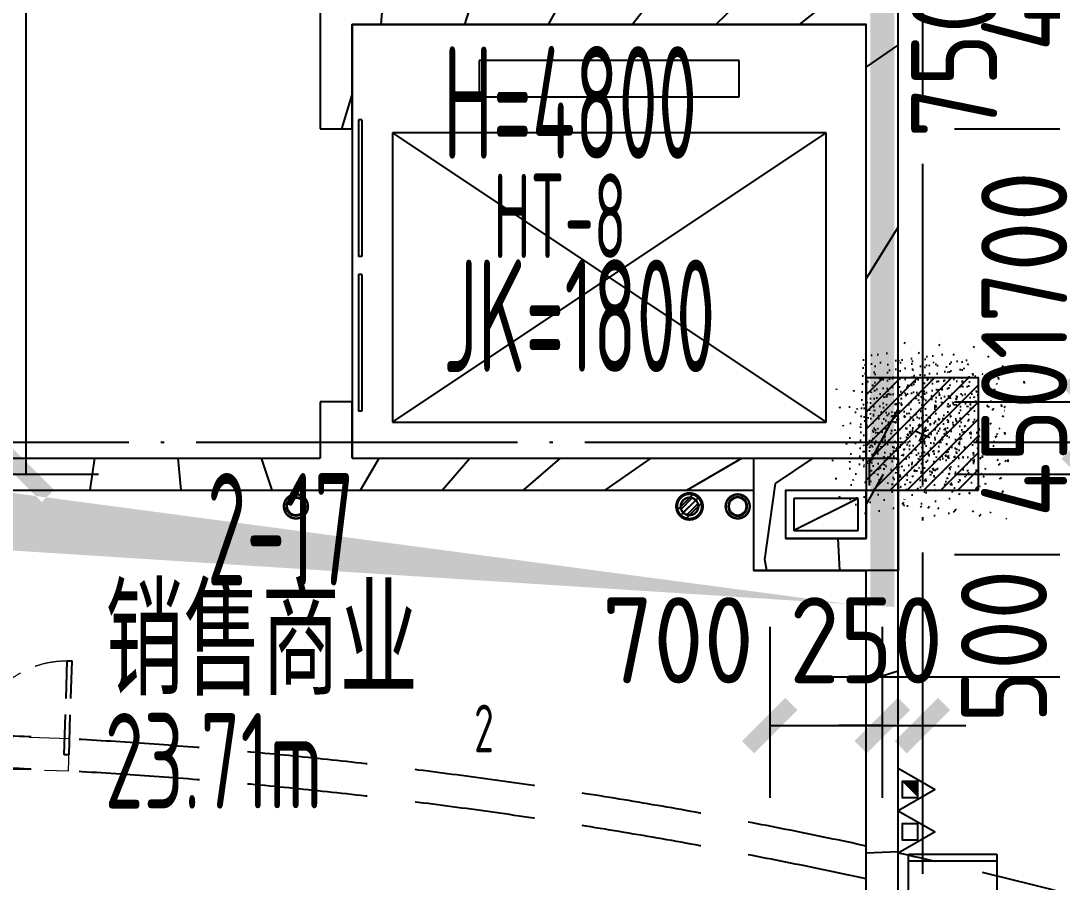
# Model space of a CAD drawing. Header units: inches. Extents: x 0 to 1813292486, y 0 to 3473589894.
# Drawn here: x 600509471 to 600515895, y 3473209678 to 3473215042 of the extents above; entities that cross this region are included whole.
import ezdxf
from ezdxf.enums import TextEntityAlignment as Align
from ezdxf.xclip import XClip

# ---------------------------------------------------------------- set-up
doc = ezdxf.new("R2010")
doc.units = ezdxf.units.IN
doc.header["$LTSCALE"] = 1000
doc.header["$MEASUREMENT"] = 0
doc.header["$XCLIPFRAME"] = 2
for name, pattern in [('AX-MALL-GIRD-200$0$DOTE', [2.4200000000000004, 2, -0.2, 0.02, -0.2]), ('AX-MALL-WALL-P02-QT$0$DASH', [0.35, 0.25, -0.1]), ('AX-MALL-WALL-P02-QT$0$DOTE', [2.4200000000000004, 2, -0.2, 0.02, -0.2]), ('PX-MALL-P02-LG$0$CONTINOUS', [0])]:
    doc.linetypes.add(name, pattern=pattern)
for name, color, linetype in [('A-Anno-Note', 241, 'Continuous'), ('AX-MALL-DIM-P02$0$A-Anno-Dims', 3, 'Continuous'), ('AX-MALL-DIM-P02$0$A-Detl-Thin', 131, 'Continuous'), ('AX-MALL-DTKD-P01~P02$0$A-Anno-Note', 241, 'Continuous'), ('AX-MALL-DTKD-P03~PRF$0$A-Flor-Patt', 163, 'Continuous'), ('AX-MALL-GIRD-200$0$A-Grid', 222, 'AX-MALL-GIRD-200$0$DOTE'), ('AX-MALL-P02-200$0$A-Anno-Note', 241, 'Continuous'), ('AX-MALL-WALL-P02$0$A-Anno-Note', 241, 'Continuous'), ('AX-MALL-WALL-P02$0$A-Flor-Patt', 163, 'Continuous'), ('AX-MALL-WALL-P02-QT$0$_T_S__T_ELEV_A-STRS', 7, 'Continuous'), ('AX-MALL-WALL-P02-QT$0$A-Detl-Patt', 8, 'Continuous'), ('AX-MALL-WALL-P02-QT$0$A-Detl-Thin', 131, 'Continuous'), ('AX-MALL-WALL-P02-QT$0$A-Fixt', 81, 'Continuous'), ('AX-MALL-WALL-P02-QT$0$A-Strs', 151, 'Continuous'), ('AX-MALL-WALL-P02-QT$0$A-Wall', 2, 'Continuous'), ('AX-MALL-WALL-P02-QT$0$A-Wall-Patt', 13, 'Continuous'), ('AX-MALL-WALL-P02-QT$0$A-Wind', 4, 'Continuous'), ('AX-MALL-WORD-P02$0$A-Anno-Note', 241, 'Continuous'), ('AX-MALL-WORD-P02$0$A-Spac-Iden', 231, 'Continuous'), ('AX-MALL-ZTKD-P02$0$A-Anno-Note', 241, 'Continuous'), ('MX-MALL-P02-LG$0$M-VT-DUCT-FLG', 40, 'Continuous'), ('MX-MALL-P02-LG$0$M-VT-DUCT-KED', 170, 'Continuous'), ('MX-MALL-P02-LG$0$M-VT-DUCT-SAD', 90, 'Continuous'), ('PX-MALL-P02-LG$0$P-Drain-Fldr', 4, 'Continuous'), ('PX-MALL-P02-LG$0$P-Drain-Fldr-ARCH', 161, 'Continuous'), ('PX-MALL-P02-LG$0$P-Drain-Fldr-W100', 4, 'Continuous'), ('PX-MALL-P02-LG$0$P-Drain-Fldr-W50', 4, 'Continuous'), ('PX-MALL-P02-LG$0$P-Exsh', 31, 'Continuous'), ('PX-MALL-P02-LG$0$P-Pipe-Risr', 7, 'Continuous'), ('PX-MALL-P02-LG$0$P-Pipe-Risr-Arch', 6, 'Continuous'), ('PX-MALL-P02-LG$0$P-Pipe-Risr-W100', 6, 'Continuous'), ('PX-MALL-P02-LG$0$P-Pipe-Risr-W50', 6, 'Continuous'), ('PX-MALL-P02-LG$0$P-Sewr-Pipe', 123, 'PX-MALL-P02-LG$0$CONTINOUS'), ('SX-MALL-WALL-L-1F~2F$0$S-COLU', 30, 'Continuous'), ('SX-MALL-WALL-L-1F~2F$0$S-PATT-WALL', 83, 'Continuous'), ('SX-MALL-WALL-L-1F~2F$0$单形心', 4, 'Continuous')]:
    doc.layers.add(name, color=color, linetype=linetype)
doc.layers.add('AX-MALL-WALL-P02-QT$0$M-AUX-TO-ARCH', color=1, linetype='Continuous', plot=False)
doc.layers.add('MX-MALL-P02-LG$0$M-AUX-TO-ARCH', color=1, linetype='Continuous', plot=False)
doc.styles.add('AX-MALL-DIM-P02$0$_TCH_DIM_T3', font='gbenor.shx')
doc.styles.add('AX-MALL-DTKD-P03~PRF$0$STANDARD', font='gbenor.shx', dxfattribs={"bigfont": 'gbcbig.shx'})
doc.styles.add('AX-MALL-WORD-P02$0$_TCH_SPACE', font='gbenor.shx', dxfattribs={"bigfont": 'gbcbig.shx'})
doc.styles.add('AX-MALL-WORD-P02$0$STANDARD', font='gbenor.shx', dxfattribs={"bigfont": 'gbcbig.shx'})
doc.styles.add('PX-MALL-P02-LG$0$jzfz', font='gbenor.shx', dxfattribs={"bigfont": 'gbcbig.shx'})
doc.dimstyles.new('AX-MALL-DIM-P02$0$_TCH_ARCH&&180', dxfattribs={"dimtxt": 535.5, "dimasz": 270, "dimexe": 450, "dimexo": 450, "dimgap": 137.25, "dimtad": 1, "dimdec": 0, "dimzin": 0, "dimdsep": 46, "dimtxsty": 'AX-MALL-DIM-P02$0$_TCH_DIM_T3', "dimblk": 'AX-MALL-DIM-P02$0$_ArchTick', "dimcen": 0.09, "dimclrt": 7, "dimazin": 2, "dimtfac": 1, "dimtdec": 0, "dimtix": 1, "dimtmove": 2, "dimatfit": 3, "dimfxl": 500, "dimtolj": 1, "dimtzin": 0, "dimarcsym": 0})
pattern_1 = [(45, (0, 359.0227), (-353.55353201463, 353.55353201463), [])]

# ---------------------------------------------------------------- blocks, each defined once
blk = doc.blocks.new('AX-MALL-WORD-P02')
at = {"layer": 'AX-MALL-WORD-P02$0$A-Anno-Note', "style": 'AX-MALL-WORD-P02$0$STANDARD', "width": 0.6}
for s, height, rotation, p in [('HT-8', 525, 339.5681613091696, (600320435.9583402, 3473096836.207002)), ('2-17', 700, 339.5681613092015, (600318054.2766058, 3473095547.977502))]:
    blk.add_text(s, height=height, rotation=rotation, dxfattribs=at).set_placement(p)
at = {"layer": 'AX-MALL-WORD-P02$0$A-Anno-Note', "style": 'AX-MALL-WORD-P02$0$STANDARD'}
blk.add_text('销售商业', height=675.177304964539, rotation=339.5681613092015, dxfattribs=at).set_placement((600317222.479614, 3473095127.981428))
at = {"layer": 'AX-MALL-WORD-P02$0$A-Spac-Iden', "style": 'AX-MALL-WORD-P02$0$_TCH_SPACE', "width": 0.7}
for s, height, p in [('23.71m', 595, (600316972.2839303, 3473094468.645682)), ('2', 297.5, (600319250.3938844, 3473093993.480292))]:
    blk.add_text(s, height=height, rotation=339.5681613091017, dxfattribs=at).set_placement(p)
blk = doc.blocks.new('AX-MALL-GIRD-200')
at = {"layer": 'AX-MALL-GIRD-200$0$A-Grid'}
for p, q in [((600354402.324564, 3473180360.198888), (600315672.785615, 3473076396.471807)), ((600218521.0220362, 3473133579.090285), (600576417.0261351, 3473000252.327003))]:
    blk.add_line(p, q, dxfattribs=at)
blk = doc.blocks.new('AX-MALL-WALL-P02-QT$0$tj')
at = {"layer": 'AX-MALL-WALL-P02-QT$0$A-Detl-Patt'}
h = blk.add_hatch(dxfattribs=at)
h.set_pattern_fill('STEEL', color=256, scale=100.0000000000001, angle=50.43183869082386)
h.set_pattern_definition([(75.00000000004839, (-14278.19445574284, 156289.8254051208), (-153.3407249234246, 41.08752340989569), []), (75.00000000004839, (-14317.88195610046, 156358.5661673546), (-153.3407249234246, 41.08752340989569), [])])
edge = h.paths.add_edge_path()
edge.add_line((88101.273016572, 47666.64152574539), (87883.93542659283, 47459.84604215622))
edge.add_line((87883.93542659283, 47459.84604215622), (91571.54751467705, 43584.64122533798))
edge.add_arc((262949.389629302, 558937.705083496), 543101.4133620498, 251.6057364187558, 260.0288666978238)
edge.add_arc((172180.8466627672, -2862.146247219684), 27099.9982179492, 64.7128659603706, 96.9316049602786, ccw=False)
edge.add_arc((262948.9730309481, 558936.3205539446), 543099.9677998082, 261.6155114784545, 271.7251478115656)
edge.add_line((279298.9759148359, 16082.51663446426), (279298.9759315252, 16382.65274763107))
edge.add_arc((262948.9742454757, 558936.3204835369), 542799.9676941936, 261.62020364125146, 271.7261014454634, ccw=False)
edge.add_arc((172180.8456921196, -2862.14609140989), 27400.00151046549, 64.80631838577902, 96.83815911678944)
edge.add_arc((262949.394896181, 558937.7037490648), 542801.4137571028, 251.6136389015772, 260.02417327084333, ccw=False)
edge.add_line((91737.26096642017, 43845.69257831573), (88101.273016572, 47666.64152574539))
blk = doc.blocks.new('AX-MALL-WALL-P02-QT$0$1')
at = {"layer": 'AX-MALL-WALL-P02-QT$0$A-Detl-Patt', "linetype": 'AX-MALL-WALL-P02-QT$0$DASH', "extrusion": (0, 0, -1)}
for p, q in [((108521.714856267, -109072.1955194473), (108772.1514668465, -108543.5117721558)), ((108548.8268431425, -109085.0384221077), (108799.2634540796, -108556.3546748161)), ((108799.2634540796, -108556.3546748161), (108772.1514668465, -108543.5117721558)), ((108521.714856267, -109072.1955194473), (108548.8268431425, -109085.0384221077)), ((109579.0823497772, -109573.0687398911), (109829.5189602375, -109044.3849935532)), ((109606.1943365335, -109585.9116430283), (109856.6309474707, -109057.2278962135)), ((109829.5189602375, -109044.3849935532), (109856.6309474707, -109057.2278962135)), ((109606.1943365335, -109585.9116430283), (109579.0823497772, -109573.0687398911))]:
    blk.add_line(p, q, dxfattribs=at)
at = {"layer": 'AX-MALL-WALL-P02-QT$0$A-Detl-Patt', "linetype": 'AX-MALL-WALL-P02-QT$0$DASH', "lineweight": 13, "extrusion": (0, 0, -1)}
blk.add_lwpolyline([(-108799.1811138391, -108556.5284986496, 0.4067224467930122), (-109063.9545964003, -109329.0535812378, 0.4067224466732205), (-109829.4366202354, -109044.5588169098)], format="xyb", dxfattribs=at)
at = {"layer": 'AX-MALL-WALL-P02-QT$0$A-Detl-Patt', "linetype": 'AX-MALL-WALL-P02-QT$0$DASH', "lineweight": 13}
blk.add_lwpolyline([(108478.905179143, -109162.5688095093), (109563.3846606016, -109676.2849311829), (109649.0040137768, -109495.538351059), (108564.524532795, -108981.8222289085)], close=True, dxfattribs=at)
blk = doc.blocks.new('SX-MALL-WALL-L-1F~2F$0$BANWANG_XINGXIN')
at = {"color": 0}
for points in [[(0.7071067811865476, 0.7071067811865475), (-0.7071067811865477, -0.7071067811865475)], [(-0.7071067811865475, 0.7071067811865476), (0.7071067811865474, -0.7071067811865477)]]:
    blk.add_lwpolyline(points, dxfattribs=at)
blk = doc.blocks.new('SX-MALL-WALL-L-1F~2F')
at = {"layer": 'SX-MALL-WALL-L-1F~2F$0$S-PATT-WALL'}
h = blk.add_hatch(dxfattribs=at)
h.set_pattern_fill('钢筋混凝土', color=256, scale=15, pattern_type=2)
h.set_pattern_definition([(24.56816131876918, (600332447.0324386, 3473132809.948584), (-31.18316060756021, 68.21004687377882), []), (29.56816131876925, (600332447.0324386, 3473132809.948584), (97.53445422577846, -46.37920049590846), [11.25, -123.75]), (334.5681613187692, (600332447.0324386, 3473132809.948584), (19.88439775835759, 112.9961142864107), [9, -99]), (80.01956131876923, (600332455.1603098, 3473132806.083651), (117.4189029535321, 66.61682170576017), [9.5610285, -105.1713168]), (25.75236131876919, (600332457.5052236, 3473132838.061228), (141.3476152674957, -79.15081590010527), [16.87499999999951, -185.624999999996]), (76.20376131876925, (600332469.2841873, 3473132831.465319), (182.3878362713222, 87.98253900728311), [14.3415432, -157.75695]), (330.7523613187692, (600332457.5052236, 3473132838.061228), (182.387767611897, 87.98268144025062), [13.49999999999975, -148.499999999996]), (0.5681613187692669, (600332468.9433496, 3473132825.796674), (62.82047321120105, -87.84980446922418), [11.25, -123.75]), (305.5681613187692, (600332468.9433496, 3473132825.796674), (72.17288940056439, 89.18848105901375), [9, -99]), (51.01956131876926, (600332474.1783843, 3473132818.475854), (134.9933625470349, 1.33857134020591), [9.5610285, -105.1713168]), (17.06816131876921, (600332447.0324386, 3473132809.948584), (19.14085714793764, 46.15589493924091), [0.75, -97.8, 0.75, -100.5, 0.75, -99.375]), (347.0681613187692, (600332447.0324386, 3473132809.948584), (57.63084699394109, 41.66442757030211), [0.75, -57.3, 0.75, -95.55, 0.75, -37.875]), (307.0681613187692, (600332415.6868402, 3473132821.625739), (73.85474001336534, -31.12342331039777), [0.75, -37.5, 0.75, -117, 0.75, -155.25]), (297.0681613187692, (600332401.630518, 3473132826.862131), (87.2164167648191, -16.46683781742514), [0.75, -48.75, 0.75, -77.69999999999999, 0.75, -110.25])])
h.paths.add_polyline_path([(600322762.7271254, 3473094425.855729), (600323007.0921074, 3473095081.817431), (600322351.1304046, 3473095326.182414), (600322106.7654226, 3473094670.220711)])
at = {"layer": 'SX-MALL-WALL-L-1F~2F$0$S-COLU'}
blk.add_lwpolyline([(600322762.7271254, 3473094425.855729), (600323007.0921074, 3473095081.817431), (600322351.1304046, 3473095326.182414), (600322106.7654226, 3473094670.220711)], close=True, dxfattribs=at)
at = {"layer": 'SX-MALL-WALL-L-1F~2F$0$单形心', "xscale": 50, "yscale": 50, "zscale": 50}
blk.add_blockref('SX-MALL-WALL-L-1F~2F$0$BANWANG_XINGXIN', (600322556.928765, 3473094876.019071), dxfattribs=at)
blk = doc.blocks.new('SX-MALL-WALL-L-2F~3F')
ref = blk.add_blockref('SX-MALL-WALL-L-1F~2F', (0, 0))
XClip(ref).set_block_clipping_path([(600349769.7341375, 3473074679.418533), (600357001.7302529, 3473071985.287766), (600356499.8725733, 3473070638.124951), (600359302.5086629, 3473069594.060767), (600362345.1765132, 3473077761.653201), (600381551.4312518, 3473070606.759726), (600391553.7259278, 3473066880.611454), (600387749.827644, 3473056669.608357), (600391632.1759799, 3473055223.319679), (600395635.5522461, 3473065969.791956), (600406982.2408491, 3473061742.817497), (600403058.8006672, 3473051210.921831), (600412723.2437257, 3473047610.6332), (600445093.3740637, 3473134503.466942), (600393055.2444371, 3473153889.197227), (600387463.4997383, 3473138878.984498), (600380158.3525343, 3473141600.366193), (600382830.751978, 3473148774.027779), (600388210.8522022, 3473146769.782572), (600390696.2253517, 3473153441.399696), (600277474.697425, 3473195619.741203), (600273446.9822528, 3473184807.934726), (600257129.111771, 3473190886.82031), (600241575.9633431, 3473149136.690594), (600258197.8999482, 3473142944.531458), (600255239.7303221, 3473135003.762026), (600263182.3271956, 3473132044.911624), (600260741.6763649, 3473125493.34496), (600269350.4970673, 3473122286.306632), (600271511.1407766, 3473128086.235537), (600286270.1853781, 3473122588.058336), (600284109.5416689, 3473116788.129431), (600282580.7823727, 3473112684.400902), (600291840.7574171, 3473109234.788475), (600290827.7957876, 3473106515.642598), (600293360.405141, 3473105572.171298), (600294731.2544166, 3473109252.0137), (600323175.4764534, 3473098655.706329), (600321336.3302773, 3473093718.790065), (600344750.773286, 3473084996.222976), (600341987.4689643, 3473077578.540671), (600344583.6790427, 3473076611.376234), (600346015.5062013, 3473080454.904757), (600351201.5612961, 3473078522.947055)])
blk = doc.blocks.new('SX-MALL-WALL-2F~3F')
blk.add_blockref('SX-MALL-WALL-L-2F~3F', (0, 0))
blk = doc.blocks.new('MX-MALL-P02-LG$0$YHJJ-P02')
at = {"layer": 'MX-MALL-P02-LG$0$M-AUX-TO-ARCH'}
for points in [[(-78709.12317574024, -63799.99999046326), (-78709.12317991257, -64499.99999380112), (-79609.12317752838, -64499.99999427795), (-79609.12317705154, -63799.99999332428)], [(-78909.12317597866, -63999.99999141693), (-78909.1231777668, -64299.99999523163), (-79409.12317824364, -64299.99999475479), (-79409.12317764759, -63999.99999046326)]]:
    blk.add_lwpolyline(points, close=True, dxfattribs=at)
at = {"layer": 'MX-MALL-P02-LG$0$M-VT-DUCT-FLG'}
blk.add_line((-78959.12317744654, -64049.99998991169), (-79359.12317737182, -64249.99999006115), dxfattribs=at)
at = {"layer": 'MX-MALL-P02-LG$0$M-VT-DUCT-KED'}
for p, q in [((-78959.12317744654, -64049.99998991169), (-79359.12317744654, -64049.99999006115)), ((-79359.12317744654, -64049.99999006115), (-79359.12317737182, -64249.99999006115)), ((-78959.12317737182, -64249.99998991169), (-78959.12317744654, -64049.99998991169)), ((-79359.12317737182, -64249.99999006115), (-78959.12317737182, -64249.99998991169))]:
    blk.add_line(p, q, dxfattribs=at)
blk = doc.blocks.new('MX-MALL-P02-LG')
at = {"layer": 'MX-MALL-P02-LG$0$M-VT-DUCT-SAD', "rotation": 339.5681613187875}
blk.add_blockref('MX-MALL-P02-LG$0$YHJJ-P02', (600418393.5374048, 3473127097.242905), dxfattribs=at)
blk = doc.blocks.new('AX-MALL-WALL-P02-QT$0$JB-AC(i)-Li')
for p, q in [((-275, 0), (275, 0)), ((-275, 0), (275, 0)), ((-275, -300), (-275, 0)), ((275, 0), (275, -300)), ((-275, -40), (275, -40)), ((275, -260), (-275, -260)), ((275, -300), (-275, -300))]:
    blk.add_line(p, q)
blk = doc.blocks.new('AX-MALL-WALL-P02-QT$0$$DORLIB2D$00000127')
at = {"color": 0}
for points in [[(-0.5333333333328483, 0.7948983154366971), (-0.5333333333328483, 0.690405644187237)], [(-0.03333333333284827, 0.7948983154366971), (-0.5333333333328483, 0.7948983154366971)], [(-0.03333333333284827, 0.7948983154366971), (-0.03333333333284827, 0.690405644187237)], [(0.5333333333328483, 0.7948983154366971), (0.03333333333284827, 0.7948983154366971)], [(0.03333333333284827, 0.7948983154366971), (0.03333333333284827, 0.690405644187237)], [(0.5333333333328483, 0.7948983154366971), (0.5333333333328483, 0.690405644187237)], [(-0.03333333333284827, 0.690405644187237), (-0.5333333333328483, 0.690405644187237)], [(0.5333333333328483, 0.690405644187237), (0.03333333333284827, 0.690405644187237)], [(0.5, 0.4999999999999858), (-0.5, 0.4999999999999858)]]:
    blk.add_lwpolyline(points, dxfattribs=at)
blk = doc.blocks.new('AX-MALL-WALL-P02-QT')
at = {"layer": 'AX-MALL-WALL-P02-QT$0$A-Wall-Patt'}
h = blk.add_hatch(dxfattribs=at)
h.set_pattern_fill('普通砖', color=256, scale=200, style=0)
h.set_pattern_definition(pattern_1)
h.paths.add_polyline_path([(600320092.9160457, 3473098621.845108), (600320120.4793059, 3473098504.863438), (600323119.1613752, 3473097387.766376), (600323216.5432014, 3473097458.202334), (600323188.9799416, 3473097575.184005), (600320190.2978721, 3473098692.281067)])
h = blk.add_hatch(dxfattribs=at)
h.set_pattern_fill('普通砖', color=256, scale=200, style=0)
h.set_pattern_definition(pattern_1)
h.paths.add_polyline_path([(600319967.970959, 3473098668.390817), (600319706.1513374, 3473097965.574713), (600319893.5689669, 3473097895.756146), (600320120.4793059, 3473098504.863438), (600320092.9160457, 3473098621.845108)])
h = blk.add_hatch(dxfattribs=at)
h.set_pattern_fill('普通砖', color=256, scale=200, style=0)
h.set_pattern_definition(pattern_1)
h.paths.add_polyline_path([(600314910.5045799, 3473097457.752581), (600314938.0678399, 3473097340.770911), (600319014.4012792, 3473095822.217094), (600319060.9469901, 3473095947.16218), (600318990.5110309, 3473096044.544007), (600315007.8864062, 3473097528.18854)])
h = blk.add_hatch(dxfattribs=at)
h.set_pattern_fill('普通砖', color=256, scale=200, style=0)
h.set_pattern_definition(pattern_1)
h.paths.add_polyline_path([(600322204.1739898, 3473094740.646709), (600322329.1190763, 3473094694.100998), (600323341.4882876, 3473097411.656623), (600323216.5432014, 3473097458.202334), (600323119.1613752, 3473097387.766376), (600322176.6107299, 3473094857.628379)])
h = blk.add_hatch(dxfattribs=at)
h.set_pattern_fill('普通砖', color=256, scale=200, style=0)
h.set_pattern_definition(pattern_1)
h.paths.add_polyline_path([(600319177.9286604, 3473095974.725441), (600319300.1111532, 3473096302.706297), (600319112.6935238, 3473096372.524863), (600318990.5110309, 3473096044.544007), (600319060.9469901, 3473095947.16218)])
h = blk.add_hatch(dxfattribs=at)
h.set_pattern_fill('普通砖', color=256, scale=200, style=0)
h.set_pattern_definition(pattern_1)
h.paths.add_polyline_path([(600319060.9469901, 3473095947.16218), (600319014.4012792, 3473095822.217094), (600321450.8304608, 3473094914.575732), (600321567.8121308, 3473094942.138992), (600321614.3578417, 3473095067.084078), (600319177.9286604, 3473095974.725441)])
h = blk.add_hatch(dxfattribs=at)
h.set_pattern_fill('普通砖', color=256, scale=200, style=0)
h.set_pattern_definition(pattern_1)
h.paths.add_polyline_path([(600321567.8121308, 3473094942.138992), (600321638.24809, 3473094844.757166), (600322106.7921635, 3473094670.21075), (600322204.1739898, 3473094740.646709), (600322176.6107299, 3473094857.628379), (600321614.3578417, 3473095067.084078)])
h = blk.add_hatch(dxfattribs=at)
h.set_pattern_fill('普通砖', color=256, scale=200, style=0)
h.set_pattern_definition(pattern_1)
h.paths.add_polyline_path([(600321276.2840449, 3473094446.031659), (600321533.5202404, 3473094563.630722), (600321638.24809, 3473094844.757166), (600321567.8121308, 3473094942.138992), (600321450.8304608, 3473094914.575732)])
h = blk.add_hatch(dxfattribs=at)
h.set_pattern_fill('普通砖', color=256, scale=200, style=0)
h.set_pattern_definition(pattern_1)
h.paths.add_polyline_path([(600322029.6275738, 3473094272.102636), (600322154.57266, 3473094225.556925), (600322329.1190759, 3473094694.100998), (600322204.1739899, 3473094740.646709), (600322106.7921635, 3473094670.21075), (600322002.0643139, 3473094389.084306)])
h = blk.add_hatch(dxfattribs=at)
h.set_pattern_fill('普通砖', color=256, scale=200, style=0)
h.set_pattern_definition(pattern_1)
h.paths.add_polyline_path([(600321533.5202404, 3473094563.630722), (600321276.2840449, 3473094446.031659), (600321932.2457476, 3473094201.666677), (600322029.6275738, 3473094272.102636), (600322002.0643139, 3473094389.084306)])
h = blk.add_hatch(dxfattribs=at)
h.set_pattern_fill('普通砖', color=256, scale=200, style=0)
h.set_pattern_definition(pattern_1)
h.paths.add_polyline_path([(600321031.9625825, 3473091519.725088), (600321147.9440298, 3473091523.411043), (600322154.57266, 3473094225.556925), (600322029.6275738, 3473094272.102636), (600321932.2457476, 3473094201.666677), (600320976.3641537, 3473091635.743719)])
at = {"layer": 'AX-MALL-WALL-P02-QT$0$_T_S__T_ELEV_A-STRS', "linetype": 'AX-MALL-WALL-P02-QT$0$DOTE', "const_width": 150}
blk.add_lwpolyline([(600234247.8536268, 3473153011.494684), (600262405.5662599, 3473142521.920496), (600259473.1864733, 3473134650.380063), (600277652.6965212, 3473127877.979127), (600276745.0551592, 3473125441.549947), (600276745.055159, 3473125441.549947), (600276046.8694955, 3473123567.373652), (600279607.804453, 3473122240.820894), (600279607.8044529, 3473122240.820893), (600286917.0919989, 3473119517.896807), (600286114.1784856, 3473117362.594068), (600305090.2134603, 3473110293.464231), (600303222.5668081, 3473105280.042639), (600316013.8200127, 3473100514.925489), (600314879.2683095, 3473097469.389009), (600322235.4102613, 3473094729.010282), (600324225.2394023, 3473100070.412719), (600344138.3625215, 3473092652.190045), (600342323.0797966, 3473087779.331682), (600442122.9674294, 3473050600.945104)], dxfattribs=at)
at = {"layer": 'AX-MALL-WALL-P02-QT$0$A-Detl-Thin', "linetype": 'AX-MALL-WALL-P02-QT$0$DASH', "ltscale": 3}
for points in [[(600314409.3437098, 3473095921.489123, -0.06080713246403797), (600321333.7759938, 3473092595.163023, -0.06080713246403797)], [(600314339.4930145, 3473095733.985203, -0.06119943913242091), (600321262.3373889, 3473092403.39662, -0.06080713246340474)], [(600321505.8799223, 3473092484.237134, -0.03501180593842317), (600325047.1537461, 3473089815.85148, -0.03501180593842317)]]:
    blk.add_lwpolyline(points, format="xyb", dxfattribs=at)
at = {"layer": 'AX-MALL-WALL-P02-QT$0$A-Strs'}
for p, q in [((600320782.2330538, 3473098018.235267), (600320703.6871668, 3473097807.390434)), ((600322300.3158514, 3473097452.704879), (600320782.2330538, 3473098018.235267)), ((600320119.1136805, 3473097785.05573), (600319490.746584, 3473096098.297067)), ((600322649.2516767, 3473096842.505085), (600320119.1136805, 3473097785.05573)), ((600320119.1136805, 3473097785.05573), (600322020.88458, 3473095155.746422)), ((600320703.6871668, 3473097807.390434), (600322221.7699646, 3473097241.860047)), ((600322221.7699646, 3473097241.860047), (600322300.3158514, 3473097452.704879)), ((600319490.746584, 3473096098.297067), (600322649.2516767, 3473096842.505085)), ((600322020.88458, 3473095155.746422), (600322649.2516767, 3473096842.505085)), ((600319490.746584, 3473096098.297067), (600322020.88458, 3473095155.746422))]:
    blk.add_line(p, q, dxfattribs=at)
at = {"layer": 'AX-MALL-WALL-P02-QT$0$A-Wall'}
for p, q in [((600319967.970959, 3473098668.390817), (600319706.1513374, 3473097965.574713)), ((600319893.5689669, 3473097895.756146), (600320120.4793059, 3473098504.863438)), ((600320120.4793059, 3473098504.863438), (600323119.1613752, 3473097387.766376)), ((600319706.1513374, 3473097965.574713), (600319893.5689669, 3473097895.756146)), ((600315007.8864062, 3473097528.18854), (600318990.5110309, 3473096044.544007)), ((600322176.6107299, 3473094857.628379), (600323119.1613752, 3473097387.766376)), ((600322329.1190763, 3473094694.100998), (600323341.4882876, 3473097411.656623)), ((600314938.0678399, 3473097340.770911), (600319014.4012792, 3473095822.217094)), ((600319112.6935238, 3473096372.524863), (600318990.5110309, 3473096044.544007)), ((600319300.1111532, 3473096302.706297), (600319112.6935238, 3473096372.524863)), ((600319177.9286604, 3473095974.725441), (600319300.1111532, 3473096302.706297)), ((600319177.9286604, 3473095974.725441), (600321614.3578417, 3473095067.084078)), ((600319014.4012792, 3473095822.217094), (600321450.8304608, 3473094914.575732)), ((600321614.3578417, 3473095067.084078), (600322176.6107299, 3473094857.628379)), ((600321276.2840449, 3473094446.031659), (600321450.8304608, 3473094914.575732)), ((600321533.5202404, 3473094563.630722), (600321638.24809, 3473094844.757166)), ((600321638.24809, 3473094844.757166), (600322106.7921635, 3473094670.21075)), ((600322154.57266, 3473094225.556925), (600322329.1190759, 3473094694.100998)), ((600322002.0643139, 3473094389.084306), (600322106.7921635, 3473094670.21075)), ((600321533.5202404, 3473094563.630722), (600322002.0643139, 3473094389.084306)), ((600321276.2840449, 3473094446.031659), (600321932.2457476, 3473094201.666677)), ((600320976.3641537, 3473091635.743719), (600321932.2457476, 3473094201.666677)), ((600321147.9440298, 3473091523.411043), (600322154.57266, 3473094225.556925))]:
    blk.add_line(p, q, dxfattribs=at)
at = {"layer": 'AX-MALL-WALL-P02-QT$0$A-Detl-Thin'}
for name in ['MX-MALL-P02-LG', 'SX-MALL-WALL-2F~3F']:
    blk.add_blockref(name, (0, 0), dxfattribs=at)
at = {"layer": 'AX-MALL-WALL-P02-QT$0$A-Detl-Thin', "rotation": 339.5681613091762}
blk.add_blockref('AX-MALL-WALL-P02-QT$0$tj', (600144118.6961328, 3473128496.287411), dxfattribs=at)
at = {"layer": 'AX-MALL-WALL-P02-QT$0$A-Fixt', "rotation": 339.5681613375581}
blk.add_blockref('AX-MALL-WALL-P02-QT$0$JB-AC(i)-Li', (600321819.7655984, 3473092359.34927), dxfattribs=at)
at = {"layer": 'AX-MALL-WALL-P02-QT$0$A-Wind'}
blk.add_blockref('AX-MALL-GIRD-200', (0, 0), dxfattribs=at)
at = {"layer": 'AX-MALL-WALL-P02-QT$0$A-Wind', "xscale": 1700, "yscale": -200, "zscale": 200, "rotation": 69.56816131716208}
blk.add_blockref('AX-MALL-WALL-P02-QT$0$$DORLIB2D$00000127', (600319503.1312453, 3473097134.140505), dxfattribs=at)
at = {"layer": 'AX-MALL-WALL-P02-QT$0$M-AUX-TO-ARCH', "rotation": 3.139067142896724}
blk.add_blockref('AX-MALL-WALL-P02-QT$0$1', (600201438.7368093, 3473198279.218567), dxfattribs=at)
blk = doc.blocks.new('AX-MALL-DTKD-P03~PRF')
at = {"layer": 'AX-MALL-DTKD-P03~PRF$0$A-Flor-Patt'}
blk.add_lwpolyline([(600319177.386788, 3473095974.928864), (600322176.0688578, 3473094857.831802), (600323118.6195033, 3473097387.969799), (600320119.9374335, 3473098505.06686)], close=True, dxfattribs=at)
at = {"layer": 'AX-MALL-DTKD-P03~PRF$0$A-Flor-Patt', "style": 'AX-MALL-DTKD-P03~PRF$0$STANDARD', "width": 0.6}
for s, p in [('H=4800', (600320358.4144843, 3473097524.546265)), ('JK=1800', (600319894.7771997, 3473096279.980452))]:
    blk.add_text(s, height=700, rotation=339.5681613090537, dxfattribs=at).set_placement(p)
blk = doc.blocks.new('AX-MALL-DTKD-P01~P02')
at = {"layer": 'AX-MALL-DTKD-P01~P02$0$A-Anno-Note'}
blk.add_blockref('AX-MALL-DTKD-P03~PRF', (0.5418720245361328, -0.203423023223877), dxfattribs=at)
blk = doc.blocks.new('AX-MALL-WALL-P02')
at = {"layer": 'AX-MALL-WALL-P02$0$A-Anno-Note'}
blk.add_blockref('AX-MALL-WORD-P02', (0, 0), dxfattribs=at)
blk.add_blockref('AX-MALL-WALL-P02-QT', (0, 0), dxfattribs=at)
at = {"layer": 'AX-MALL-WALL-P02$0$A-Flor-Patt'}
blk.add_blockref('AX-MALL-DTKD-P01~P02', (0, 0), dxfattribs=at)
blk = doc.blocks.new('PX-MALL-P02-LG$0$P-Risr')
at = {"layer": 'PX-MALL-P02-LG$0$P-Pipe-Risr-W50'}
h = blk.add_hatch(color=0, dxfattribs=at)
edge = h.paths.add_edge_path()
edge.add_ellipse((0, 0), major_axis=(47.05795628796547, 47.05795628796547), ratio=0.9999999999999695, start_angle=225.0000000000009, end_angle=405.0000000000009, ccw=False)
edge.add_ellipse((0, 0), major_axis=(47.05795628796764, 47.05795628796764), ratio=0.9999999999998785, start_angle=133.9675974886221, end_angle=225.0000000000035, ccw=False)
edge.add_line((-66.53919663240958, 1.199087783927098), (-54.4367953546693, 1.199087783927098))
edge.add_ellipse((0, 0), major_axis=(-38.50196423560672, 38.50196423560672), ratio=0.9999999999999859, start_angle=43.73814098242129, end_angle=134.9999999999996)
edge.add_ellipse((0, 0), major_axis=(38.50196423561096, 38.50196423561096), ratio=0.9999999999998216, start_angle=225.0000000000051, end_angle=405.0000000000051)
edge.add_ellipse((0, 0), major_axis=(38.50196423560679, 38.50196423560679), ratio=0.9999999999999831, start_angle=45.00000000000048, end_angle=133.7381409824204)
edge.add_line((-54.43679535467527, 1.199087783927098), (-66.53919663241555, 1.199087783927098))
edge.add_ellipse((0, 0), major_axis=(-47.05795628796762, 47.05795628796762), ratio=0.9999999999998742, start_angle=-45.00000000000358, end_angle=43.967597488629224, ccw=False)
at = {"layer": 'PX-MALL-P02-LG$0$P-Pipe-Risr-Arch', "ltscale": 0.7}
blk.add_circle((0, 0), 59.29000000000001, dxfattribs=at)
at = {"layer": 'PX-MALL-P02-LG$0$P-Pipe-Risr-W100', "color": 0, "const_width": 15}
blk.add_lwpolyline([(-75, 0, 1), (75, 0, 1)], format="xyb", close=True, dxfattribs=at)
at = {"layer": 'PX-MALL-P02-LG$0$P-Pipe-Risr-W50'}
blk.add_circle((0, 0), 54.45000000000001, dxfattribs=at)
at = {"layer": 'PX-MALL-P02-LG$0$P-Pipe-Risr', "style": 'PX-MALL-P02-LG$0$jzfz', "width": 0.6, "flags": 1}
for tag, p in [('SYS-MARK', (0.3310501334344735, -45.65933377496549)), ('RANGE', (0.3337570973526454, -45.67887874227017))]:
    blk.add_attdef(tag, text='', height=0.015625, dxfattribs=at).set_placement(p, align=Align.MIDDLE)
blk = doc.blocks.new('PX-MALL-P02-LG$0$A$C5A9C1854')
at = {"layer": 'PX-MALL-P02-LG$0$P-Drain-Fldr-W50', "ltscale": 0.7}
for p, q in [((16.81565596797736, -52.36634142627008), (-52.36634142621187, 16.81565596791916)), ((38.89087296527578, -38.89087296521757), (-38.89087296527578, 38.89087296521757)), ((52.36634142632829, -16.81565596791916), (-16.81565596786095, 52.36634142627008))]:
    blk.add_line(p, q, dxfattribs=at)
at = {"layer": 'PX-MALL-P02-LG$0$P-Drain-Fldr-W50', "ltscale": 0.7, "const_width": 13.75}
blk.add_lwpolyline([(-54.99999999994179, 0, 1), (55.00000000005821, 0, 1)], format="xyb", close=True, dxfattribs=at)
blk = doc.blocks.new('PX-MALL-P02-LG$0$A$C7D2520B3')
at = {"layer": 'PX-MALL-P02-LG$0$P-Drain-Fldr', "ltscale": 0.7}
for p, q in [((78.54951213949244, -25.22348395187873), (-25.22348395179142, 78.54951213940512)), ((25.22348395196605, -78.54951213940512), (-78.54951213931781, 25.22348395187873)), ((58.33630944791366, -58.33630944788456), (-58.33630944791366, 58.33630944788456))]:
    blk.add_line(p, q, dxfattribs=at)
at = {"layer": 'PX-MALL-P02-LG$0$P-Drain-Fldr', "ltscale": 0.7, "const_width": 20}
blk.add_lwpolyline([(5.820766091346741e-11, -80, 1), (5.820766091346741e-11, 80, 1)], format="xyb", close=True, dxfattribs=at)
blk = doc.blocks.new('PX-MALL-P02-LG$0$A$C2257314B')
at = {"layer": 'PX-MALL-P02-LG$0$P-Drain-Fldr-ARCH', "ltscale": 0.7}
for p, q in [((16.81565596797736, -52.36634142627008), (-52.36634142621187, 16.81565596791916)), ((38.89087296527578, -38.89087296521757), (-38.89087296527578, 38.89087296521757)), ((52.36634142632829, -16.81565596791916), (-16.81565596786095, 52.36634142627008))]:
    blk.add_line(p, q, dxfattribs=at)
for start, end in [(0, 180), (180, 0)]:
    blk.add_arc((5.820766091346741e-11, -1.77635683940025e-15), 55, start, end, dxfattribs=at)
blk = doc.blocks.new('PX-MALL-P02-LG$0$P-Drain-Fldr')
blk.add_blockref('PX-MALL-P02-LG$0$A$C2257314B', (0, 0))
at = {"layer": 'PX-MALL-P02-LG$0$P-Drain-Fldr-W100'}
blk.add_blockref('PX-MALL-P02-LG$0$A$C7D2520B3', (0, 0), dxfattribs=at)
at = {"layer": 'PX-MALL-P02-LG$0$P-Drain-Fldr-W50'}
blk.add_blockref('PX-MALL-P02-LG$0$A$C5A9C1854', (0, 0), dxfattribs=at)
blk = doc.blocks.new('PX-MALL-P02-LG$0$MHQ')
at = {"layer": 'PX-MALL-P02-LG$0$P-Exsh', "ltscale": 0.7}
h = blk.add_hatch(dxfattribs=at)
h.set_pattern_fill('ANSI31', color=256, scale=25, style=0)
h.set_pattern_definition([(45, (-160019.2306599375, -42228.3236173685), (-28.0633003783411, 28.0633003783411), [])])
h.paths.add_polyline_path([(-75.0000000015425, 185.1731819980414), (75, 185.1731819980414), (75, 35.17318199802685), (-75.0000000015425, 35.17318199802685)])
for points in [[(0, 346.4101615137042), (-200, -1.455191522836685e-11), (200, -1.455191522836685e-11)], [(0, 346.4101615137042), (-200, -1.455191522836685e-11), (200, -1.455191522836685e-11)], [(0, 346.4101615137042), (-200, -1.455191522836685e-11), (200, -1.455191522836685e-11)], [(-75.0000000015425, 185.1731819980414), (75, 185.1731819980414), (75, 35.17318199802685), (-75.0000000015425, 35.17318199802685)]]:
    blk.add_lwpolyline(points, close=True, dxfattribs=at)
blk = doc.blocks.new('PX-MALL-P02-LG$0$A$C301F1425')
at = {"layer": 'PX-MALL-P02-LG$0$P-Exsh', "ltscale": 0.7}
for p in [(-200, 1.455191522836685e-11), (200, 1.455191522836685e-11)]:
    blk.add_blockref('PX-MALL-P02-LG$0$MHQ', p, dxfattribs=at)
blk = doc.blocks.new('PX-MALL-P02-LG')
at = {"xscale": -0.6600000001490107, "yscale": 0.660000000149011, "zscale": 0.660000000149011, "rotation": 249.5681618208259}
blk.add_blockref('PX-MALL-P02-LG$0$A$C301F1425', (600321598.040378, 3473092731.628385), dxfattribs=at)
at = {"layer": 'PX-MALL-P02-LG$0$P-Drain-Fldr', "xscale": -1, "rotation": 339.5681615180106}
blk.add_blockref('PX-MALL-P02-LG$0$P-Drain-Fldr', (600321041.0858734, 3473094960.503926), dxfattribs=at)
at = {"layer": 'PX-MALL-P02-LG$0$P-Sewr-Pipe', "ltscale": 0.7, "rotation": 249.5681613599652}
blk.add_blockref('PX-MALL-P02-LG$0$P-Risr', (600318744.6053519, 3473095815.809441), dxfattribs=at)
at = {"layer": 'PX-MALL-P02-LG$0$P-Sewr-Pipe', "ltscale": 0.7, "xscale": -0.9999999999999991, "rotation": 69.56816151801067}
blk.add_blockref('PX-MALL-P02-LG$0$P-Risr', (600321322.2123632, 3473094855.7762), dxfattribs=at)
blk = doc.blocks.new('AX-MALL-ZTKD-P02')
at = {"layer": 'AX-MALL-ZTKD-P02$0$A-Anno-Note'}
blk.add_blockref('AX-MALL-GIRD-200', (0, 0), dxfattribs=at)
blk = doc.blocks.new('AX-MALL-DIM-P02$0$_ArchTick')
at = {"color": 0, "linetype": 'ByBlock', "const_width": 0.4}
blk.add_lwpolyline([(-0.5, -0.5), (0.5, 0.5)], dxfattribs=at)
blk = doc.blocks.new('*D629')
at = {"layer": 'AX-MALL-DIM-P02$0$A-Anno-Dims', "color": 0, "lineweight": -2, "transparency": 16777216}
for p, q in [((600318005.5483339, 3473102280.716551), (600319618.1282483, 3473101679.983029)), ((600317241.5182161, 3473096589.381447), (600319196.4385982, 3473101837.074846)), ((600316050.6279519, 3473097033.023152), (600317663.2078663, 3473096432.28963))]:
    blk.add_line(p, q, dxfattribs=at)
at = {"layer": 'AX-MALL-DIM-P02$0$A-Anno-Dims', "color": 0, "lineweight": -2, "transparency": 16777216, "xscale": 270, "yscale": 270, "zscale": 270}
for p, rotation in [((600319196.4385982, 3473101837.074846), 69.56815548593562), ((600317241.5182161, 3473096589.381447), 249.5681554859356)]:
    blk.add_blockref('AX-MALL-DIM-P02$0$_ArchTick', p, dxfattribs=dict(at, rotation=rotation))
at = {"layer": 'AX-MALL-DIM-P02$0$A-Anno-Dims', "color": 7, "transparency": 16777216, "insert": (600317839.4577216, 3473099354.610782), "char_height": 535.5, "attachment_point": 5, "rotation": 69.56815548593562, "style": 'AX-MALL-DIM-P02$0$_TCH_DIM_T3'}
blk.add_mtext('\\A1;5600', dxfattribs=at)
blk = doc.blocks.new('*D632')
at = {"layer": 'AX-MALL-DIM-P02$0$A-Anno-Dims', "color": 0, "lineweight": -2, "transparency": 16777216}
for p, q in [((600322657.0999272, 3473094571.918507), (600323864.6988742, 3473094122.052465)), ((600323268.4627923, 3473093810.600166), (600323443.0092081, 3473094279.144239)), ((600322482.5535114, 3473094103.374434), (600323690.1524584, 3473093653.508392))]:
    blk.add_line(p, q, dxfattribs=at)
at = {"layer": 'AX-MALL-DIM-P02$0$A-Anno-Dims', "color": 0, "lineweight": -2, "transparency": 16777216, "xscale": 270, "yscale": 270, "zscale": 270}
for p, rotation in [((600323443.0092081, 3473094279.144239), 69.56816133363219), ((600323268.4627923, 3473093810.600166), 249.5681613336322)]:
    blk.add_blockref('AX-MALL-DIM-P02$0$_ArchTick', p, dxfattribs=dict(at, rotation=rotation))
at = {"layer": 'AX-MALL-DIM-P02$0$A-Anno-Dims', "color": 7, "transparency": 16777216, "insert": (600322571.2053415, 3473093460.000894), "char_height": 535.5, "attachment_point": 5, "rotation": 69.56816133363219, "style": 'AX-MALL-DIM-P02$0$_TCH_DIM_T3'}
blk.add_mtext('\\A1;500', dxfattribs=at)
blk = doc.blocks.new('*D633')
at = {"layer": 'AX-MALL-DIM-P02$0$A-Anno-Dims', "color": 0, "lineweight": -2, "transparency": 16777216}
for p, q in [((600322814.1917032, 3473094993.608178), (600324021.79065, 3473094543.742136)), ((600323600.100984, 3473094700.83391), (600323694.3560485, 3473094953.84771)), ((600323443.0092078, 3473094279.144239), (600323600.100984, 3473094700.83391)), ((600322657.0999271, 3473094571.918507), (600323864.6988739, 3473094122.052465)), ((600323443.0092078, 3473094279.144239), (600323348.7541436, 3473094026.130439))]:
    blk.add_line(p, q, dxfattribs=at)
at = {"layer": 'AX-MALL-DIM-P02$0$A-Anno-Dims', "color": 0, "lineweight": -2, "transparency": 16777216, "xscale": 270, "yscale": 270, "zscale": 270}
for p, rotation in [((600323600.100984, 3473094700.83391), 249.5681613287972), ((600323443.0092078, 3473094279.144239), 69.56816132879723)]:
    blk.add_blockref('AX-MALL-DIM-P02$0$_ArchTick', p, dxfattribs=dict(at, rotation=rotation))
at = {"layer": 'AX-MALL-DIM-P02$0$A-Anno-Dims', "color": 7, "transparency": 16777216, "insert": (600323142.0343959, 3473094631.371672), "char_height": 535.5, "attachment_point": 5, "rotation": 69.56816132879723, "style": 'AX-MALL-DIM-P02$0$_TCH_DIM_T3'}
blk.add_mtext('\\A1;450', dxfattribs=at)
blk = doc.blocks.new('*D634')
at = {"layer": 'AX-MALL-DIM-P02$0$A-Anno-Dims', "color": 0, "lineweight": -2, "transparency": 16777216}
for p, q in [((600323407.649516, 3473096586.658028), (600324615.2484629, 3473096136.791986)), ((600323600.1009839, 3473094700.83391), (600324193.5587969, 3473096293.883759)), ((600322814.191703, 3473094993.608178), (600324021.7906499, 3473094543.742136))]:
    blk.add_line(p, q, dxfattribs=at)
at = {"layer": 'AX-MALL-DIM-P02$0$A-Anno-Dims', "color": 0, "lineweight": -2, "transparency": 16777216, "xscale": 270, "yscale": 270, "zscale": 270}
for p, rotation in [((600324193.5587969, 3473096293.883759), 69.56816133556677), ((600323600.1009839, 3473094700.83391), 249.5681613355668)]:
    blk.add_blockref('AX-MALL-DIM-P02$0$_ArchTick', p, dxfattribs=dict(at, rotation=rotation))
at = {"layer": 'AX-MALL-DIM-P02$0$A-Anno-Dims', "color": 7, "transparency": 16777216, "insert": (600323517.3091906, 3473095638.741432), "char_height": 535.5, "attachment_point": 5, "rotation": 69.56816133556678, "style": 'AX-MALL-DIM-P02$0$_TCH_DIM_T3'}
blk.add_mtext('\\A1;1700', dxfattribs=at)
blk = doc.blocks.new('*D635')
at = {"layer": 'AX-MALL-DIM-P02$0$A-Anno-Dims', "color": 0, "lineweight": -2, "transparency": 16777216}
for p, q in [((600323669.4691389, 3473097289.474136), (600324877.0680857, 3473096839.608094)), ((600324193.558797, 3473096293.88376), (600324455.3784195, 3473096996.699868)), ((600323407.6495161, 3473096586.658028), (600324615.2484632, 3473096136.791986))]:
    blk.add_line(p, q, dxfattribs=at)
at = {"layer": 'AX-MALL-DIM-P02$0$A-Anno-Dims', "color": 0, "lineweight": -2, "transparency": 16777216, "xscale": 270, "yscale": 270, "zscale": 270}
for p, rotation in [((600324455.3784195, 3473096996.699868), 69.56816133187822), ((600324193.558797, 3473096293.88376), 249.5681613318782)]:
    blk.add_blockref('AX-MALL-DIM-P02$0$_ArchTick', p, dxfattribs=dict(at, rotation=rotation))
at = {"layer": 'AX-MALL-DIM-P02$0$A-Anno-Dims', "color": 7, "transparency": 16777216, "insert": (600323553.3635739, 3473096985.907839), "char_height": 535.5, "attachment_point": 5, "rotation": 69.56816133187822, "style": 'AX-MALL-DIM-P02$0$_TCH_DIM_T3'}
blk.add_mtext('\\A1;750', dxfattribs=at)
blk = doc.blocks.new('*D636')
at = {"layer": 'AX-MALL-DIM-P02$0$A-Anno-Dims', "color": 0, "lineweight": -2, "transparency": 16777216}
for p, q in [((600323826.5609131, 3473097711.163802), (600325034.1598599, 3473097261.29776)), ((600324612.4701937, 3473097418.389534), (600324706.725258, 3473097671.403334)), ((600324455.3784198, 3473096996.699869), (600324612.4701937, 3473097418.389534)), ((600323669.4691389, 3473097289.474136), (600324877.0680859, 3473096839.608095)), ((600324455.3784198, 3473096996.699869), (600324361.1233553, 3473096743.686069))]:
    blk.add_line(p, q, dxfattribs=at)
at = {"layer": 'AX-MALL-DIM-P02$0$A-Anno-Dims', "color": 0, "lineweight": -2, "transparency": 16777216, "xscale": 270, "yscale": 270, "zscale": 270}
for p, rotation in [((600324612.4701937, 3473097418.389534), 249.5681613302029), ((600324455.3784198, 3473096996.699869), 69.56816133020291)]:
    blk.add_blockref('AX-MALL-DIM-P02$0$_ArchTick', p, dxfattribs=dict(at, rotation=rotation))
at = {"layer": 'AX-MALL-DIM-P02$0$A-Anno-Dims', "color": 7, "transparency": 16777216, "insert": (600324154.4036068, 3473097348.927298), "char_height": 535.5, "attachment_point": 5, "rotation": 69.56816133020287, "style": 'AX-MALL-DIM-P02$0$_TCH_DIM_T3'}
blk.add_mtext('\\A1;450', dxfattribs=at)
blk = doc.blocks.new('*D665')
at = {"layer": 'AX-MALL-DIM-P02$0$A-Anno-Dims', "color": 0, "lineweight": -2, "transparency": 16777216}
for p, q in [((600321247.8103681, 3473094083.141525), (600320876.2746673, 3473093085.808812)), ((600321903.7720715, 3473093838.776543), (600321532.2363704, 3473092841.443829)), ((600321033.3664417, 3473093507.498478), (600321689.3281449, 3473093263.133495))]:
    blk.add_line(p, q, dxfattribs=at)
at = {"layer": 'AX-MALL-DIM-P02$0$A-Anno-Dims', "color": 0, "lineweight": -2, "transparency": 16777216, "xscale": 270, "yscale": 270, "zscale": 270}
for p, rotation in [((600321033.3664417, 3473093507.498478), 159.5681612890257), ((600321689.3281449, 3473093263.133495), 339.5681612890257)]:
    blk.add_blockref('AX-MALL-DIM-P02$0$_ArchTick', p, dxfattribs=dict(at, rotation=rotation))
at = {"layer": 'AX-MALL-DIM-P02$0$A-Anno-Dims', "color": 7, "transparency": 16777216, "insert": (600320682.7671701, 3473094204.755929), "char_height": 535.5, "attachment_point": 5, "rotation": 339.56816128902574, "style": 'AX-MALL-DIM-P02$0$_TCH_DIM_T3'}
blk.add_mtext('\\A1;700', dxfattribs=at)
blk = doc.blocks.new('*D666')
at = {"layer": 'AX-MALL-DIM-P02$0$A-Anno-Dims', "color": 0, "lineweight": -2, "transparency": 16777216}
for p, q in [((600321903.7720716, 3473093838.776542), (600321532.2363701, 3473092841.44383)), ((600322138.0441084, 3473093751.503335), (600321766.5084066, 3473092754.170621)), ((600321689.3281448, 3473093263.133495), (600321436.3143452, 3473093357.38856)), ((600321689.3281448, 3473093263.133495), (600321923.6001813, 3473093175.860287)), ((600321923.6001813, 3473093175.860287), (600322176.6139809, 3473093081.605222))]:
    blk.add_line(p, q, dxfattribs=at)
at = {"layer": 'AX-MALL-DIM-P02$0$A-Anno-Dims', "color": 0, "lineweight": -2, "transparency": 16777216, "xscale": 270, "yscale": 270, "zscale": 270}
for p, rotation in [((600321689.3281448, 3473093263.133495), 339.5681612505523), ((600321923.6001813, 3473093175.860287), 159.5681612505523)]:
    blk.add_blockref('AX-MALL-DIM-P02$0$_ArchTick', p, dxfattribs=dict(at, rotation=rotation))
at = {"layer": 'AX-MALL-DIM-P02$0$A-Anno-Dims', "color": 7, "transparency": 16777216, "insert": (600321780.9876237, 3473093795.636583), "char_height": 535.5, "attachment_point": 5, "rotation": 339.5681612505523, "style": 'AX-MALL-DIM-P02$0$_TCH_DIM_T3'}
blk.add_mtext('\\A1;250', dxfattribs=at)
blk = doc.blocks.new('AX-MALL-DIM-P02')
at = {"layer": 'AX-MALL-DIM-P02$0$A-Detl-Thin'}
blk.add_blockref('AX-MALL-ZTKD-P02', (-2.384185791015625e-06, 9.5367431640625e-07), dxfattribs=at)
at = {"layer": 'AX-MALL-DIM-P02$0$A-Anno-Dims'}
for p1, p2, distance, picture, middle in [((600315628.9383018, 3473097190.114969), (600317583.8586837, 3473102437.808369), -1720.8412903544547, '*D629', (600317839.4577216, 3473099354.610782)), ((600323247.7794727, 3473097446.56591), (600323404.8712467, 3473097868.255576), -1288.6716698911443, '*D636', (600324154.4036068, 3473097348.927298)), ((600322392.5020368, 3473095150.699952), (600322985.9598498, 3473096743.749802), -1288.6716702240653, '*D634', (600323517.3091906, 3473095638.741432)), ((600322235.4102612, 3473094729.010282), (600322392.5020369, 3473095150.699952), -1288.6716698911446, '*D633', (600323142.0343959, 3473094631.371672))]:
    dim = blk.add_aligned_dim(p1=p1, p2=p2, distance=distance, dimstyle='AX-MALL-DIM-P02$0$_TCH_ARCH&&180', dxfattribs=at)
    dim.commit()
    dim.dimension.update_dxf_attribs({"geometry": picture, "text_midpoint": middle})
for base, p1, p2, angle, picture, middle in [((600324455.3784195, 3473096996.699868), (600322985.95985, 3473096743.749802), (600323247.7794727, 3473097446.56591), 69.56816131916156, '*D635', (600323553.3635739, 3473096985.907839)), ((600321689.3281449, 3473093263.133495), (600321404.9021426, 3473094504.831191), (600322060.8638458, 3473094260.466208), 339.5681612524515, '*D665', (600320682.7671701, 3473094204.755929)), ((600323443.0092081, 3473094279.144239), (600322060.8638453, 3473094260.466208), (600322235.410261, 3473094729.010282), 69.56816135270715, '*D632', (600322571.2053415, 3473093460.000894)), ((600321923.6001813, 3473093175.860287), (600322060.8638464, 3473094260.466208), (600322295.135883, 3473094173.193), 339.56816125055235, '*D666', (600321780.9876237, 3473093795.636583))]:
    dim = blk.add_linear_dim(base=base, p1=p1, p2=p2, angle=angle, dimstyle='AX-MALL-DIM-P02$0$_TCH_ARCH&&180', dxfattribs=at)
    dim.commit()
    dim.dimension.update_dxf_attribs({"geometry": picture, "text_midpoint": middle, "dimtype": 129})
blk = doc.blocks.new('AX-MALL-P02-200')
at = {"layer": 'AX-MALL-P02-200$0$A-Anno-Note'}
blk.add_blockref('AX-MALL-WALL-P02', (0, 0), dxfattribs=at)
for name in ['AX-MALL-DIM-P02', 'PX-MALL-P02-LG']:
    blk.add_blockref(name, (0, 0), dxfattribs=at)

msp = doc.modelspace()

# ---------------------------------------------------------------- block references
at = {"layer": 'A-Anno-Note', "rotation": 20.43183869077545}
msp.add_blockref('AX-MALL-P02-200', (1250392458.527329, 9048125.682563305), dxfattribs=at)

doc.saveas('drawing.dxf')
